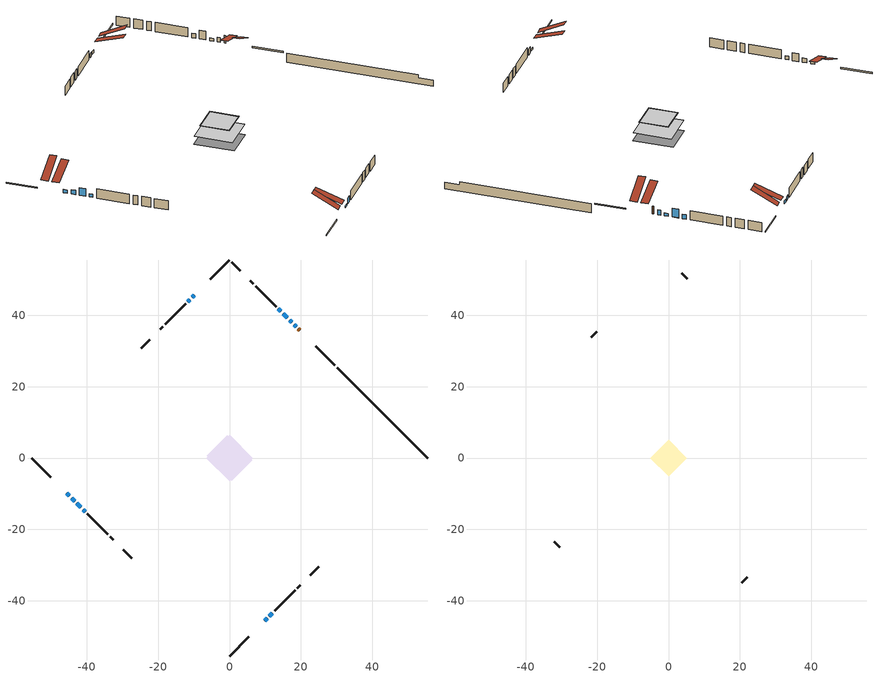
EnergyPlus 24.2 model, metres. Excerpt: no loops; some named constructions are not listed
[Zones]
conditioned space
 floor outside (Floor1 construction): -1.58,0 0,1.58 1.58,0 0,-1.58 z0.95
 floor adiabatic (AdiabaticFloorConstruction): -6.52,0 0,6.52 6.52,0 0,-6.52 z0.95
 floor foundation (Slab1 construction): -6.32,0.61 -0.61,6.32 6.32,-0.61 0.61,-6.32 z-1.49
 wall outside (RimJoist1 construction): 0,-55.47 5.37,-50.1 / -55.47,0 -50.1,-5.37 / 0,55.47 -5.37,50.1 / 29.54,25.94 24.16,31.31 z0.95:1.25
 wall outside (AdiabaticWallConstruction 1): 19.62,35.85 19.3,36.17 z0.95:2.98
 wall outside (AdiabaticWallConstruction): 18.65,36.83 18.14,37.33 z0.95:2.17; 17.49,37.99 16.82,38.65 z0.95:1.66; -9.91,45.56 -10.45,45.02 / -45.56,-9.91 -44.84,-10.63 z0.95:1.81; 9.91,-45.56 10.52,-44.95 z0.95:1.46; 16.17,39.31 15.02,40.46 z0.95:3.24; 14.36,41.11 13.69,41.78 / -44.19,-11.29 -43.42,-12.06 z0.95:2.12; -11.11,44.37 -11.65,43.83 z0.95:2.02; 11.18,-44.3 12.01,-43.47 z0.95:2.53; -42.76,-12.71 -41.68,-13.79 z0.95:2.98; -41.03,-14.45 -40.45,-15.03 z0.95:1.87
 wall outside (Wall1 construction): 12.66,-42.81 18.35,-37.12 / -39.79,-15.68 -34.1,-21.37 / -12.3,43.17 -17.99,37.48 / 13.04,42.44 7.35,48.12 z0.95:3.39
 wall outside (Wall2 construction): 19.01,-36.46 19.82,-35.65 / -33.45,-22.03 -32.63,-22.84 / -18.65,36.82 -19.46,36.01 / 6.69,48.78 5.88,49.6 z0.95:3.39
 wall outside (Wall5 construction): 22.69,-32.79 25.05,-30.43 / -29.77,-25.7 -27.41,-28.06 / -22.33,33.15 -24.69,30.79 / 3.02,52.46 0.66,54.82 z0.95:3.39
 wall foundation (FoundationWall1 construction): 30.19,25.28,-1.49 30.19,25.28,0.95 52.95,2.53,0.95 52.95,2.53,0.21 55.47,0,0.21 55.47,0,-1.49
 window (WindowConstruction 7): 18.65,36.83 18.14,37.33 z0.95:2.17
 window (WindowConstruction 8): 17.49,37.99 16.82,38.65 z0.95:1.66
 window (WindowConstruction 9): -9.91,45.56 -10.45,45.02 z0.95:1.81
 window (WindowConstruction 10): 9.91,-45.56 10.52,-44.95 z0.95:1.46
 window (WindowConstruction 11): -45.56,-9.91 -44.84,-10.63 z0.95:1.81
 window (WindowConstruction): 16.17,39.31 15.02,40.46 z0.95:3.24
 window (WindowConstruction 1): 14.36,41.11 13.7,41.78 z0.95:2.12
 window (WindowConstruction 2): -11.11,44.37 -11.65,43.83 z0.95:2.02
 window (WindowConstruction 3): 11.18,-44.29 12.01,-43.47 z0.95:2.53
 window (WindowConstruction 4): -44.19,-11.29 -43.42,-12.06 z0.95:2.12
 window (WindowConstruction 5): -42.76,-12.71 -41.68,-13.79 z0.95:2.98
 window (WindowConstruction 6): -41.02,-14.45 -40.45,-15.02 z0.95:1.86
 door (Door): 19.62,35.85 19.3,36.17 z0.95:2.98
 ceiling adiabatic (AdiabaticFloorConstruction): 0,-6.52 6.52,0 0,6.52 -6.52,0 z0.95
attic - vented
 floor to conditioned space (Floor2 construction Reversed): -4.82,0 0,4.82 4.82,0 0,-4.82 z3.39
 floor to conditioned space (Floor3 construction Reversed): -5.08,0 0,5.08 5.08,0 0,-5.08 z3.39
 wall outside (Wall3 construction): 20.48,-34.99 22.03,-33.44 / -31.97,-23.5 -30.43,-25.05 / -20.12,35.35 -21.67,33.8 / 5.22,50.25 3.67,51.8 z0.95:3.39
 roof outside (Roof1 construction): 7.3,-48.17,3.39 2.75,-43.61,6.61 1.47,-44.89,6.61 6.03,-49.45,3.39; -48.17,-7.3,3.39 -43.61,-2.75,6.61 -44.89,-1.47,6.61 -49.45,-6.03,3.39; -7.3,48.17,3.39 -2.75,43.61,6.61 -1.47,44.89,6.61 -6.03,49.45,3.39; 22.23,33.24,3.39 17.67,28.68,6.61 18.95,27.41,6.61 23.51,31.97,3.39
 roof outside (Roof2 construction): 9.26,-46.22,3.39 4.34,-41.3,5.71 3.04,-42.6,5.71 7.96,-47.51,3.39; -46.22,-9.26,3.39 -41.3,-4.34,5.71 -42.6,-3.04,5.71 -47.51,-7.96,3.39; -9.26,46.22,3.39 -4.34,41.3,5.71 -3.04,42.6,5.71 -7.96,47.51,3.39; 20.28,35.19,3.39 15.36,30.28,5.71 16.66,28.98,5.71 21.58,33.9,3.39
[Material] Roughness=Rough; Thermal Absorptance=0.9
Name | Thickness {m} | Conductivity {W/m-K} | Density {kg/m3} | Specific Heat {J/kg-K} | Solar Absorptance | Visible Absorptance
ceiling loosefill ins | 0.254 | 0.0480833 | 16.02 | 1046.75 | 0.7 | 0.7
ceiling stud and cavity | 0.1397 | 0.181134 | 65.682 | 1177.47 | 0.7 | 0.7
ceiling stud and cavity 1 | 0.1397 | 0.18365 | 65.682 | 1177.47 | 0.7 | 0.7
gypsum board | 0.0127 | 0.160291 | 801 | 837.4 | 0.6 | 0.6
[Construction]
Floor2 construction: ceiling loosefill ins, ceiling stud and cavity, gypsum board
Floor3 construction: ceiling loosefill ins, ceiling stud and cavity 1, gypsum board
[EnergyManagementSystem:Program]
water_heater_EC_adj: If WarmupFlag == 0; Set dhw_e_cons = water_heater_energy + water_heater_on_cycle_parasitic + water_heater_off_cycle_parasitic; Set water_heater_ec_adj_act = 0.0 * dhw_e_cons / 1; EndIf
[EnergyManagementSystem:ProgramCallingManager]
component_loads_program_calling_manager: EndOfZoneTimestepAfterZoneReporting; component_loads_program
fridge_schedule_program_calling_manager: BeginZoneTimestepAfterInitHeatBalance; fridge_schedule_program
furnace_supply_fan_disaggregate_program_calling_manager: EndOfSystemTimestepBeforeHVACReporting; furnace_supply_fan_disaggregate_program
infil_program_calling_manager: BeginZoneTimestepAfterInitHeatBalance; infil_program
natural_vent_program_calling_manager: BeginZoneTimestepAfterInitHeatBalance; natural_vent_program
total_airflows_program_calling_manager: EndOfZoneTimestepAfterZoneReporting; total_airflows_program
total_loads_program_calling_manager: EndOfZoneTimestepAfterZoneReporting; total_loads_program
unmet_hours_program_calling_manager: EndOfZoneTimestepBeforeZoneReporting; unmet_hours_program
water_heater_EC_adj_ProgramManager: EndOfSystemTimestepBeforeHVACReporting; water_heater_EC_adj
[EnergyManagementSystem:OutputVariable] Type of Data in Variable=Summed
Name | EMS Variable | Update Frequency | EMS Program or Subroutine | Units
furnace supply fan disaggregate htg primary | furnace_supply_fan_primary_htg | SystemTimestep | furnace_supply_fan_disaggregate_program | J
loads_htg_tot_peakload_outvar; loads_htg_tot_annual_outvar; Energy Management System Output Variable 1; Energy Management System Output Variable 45 | loads_htg_tot | ZoneTimestep | total_loads_program | J
loads_clg_tot_peakload_outvar; loads_clg_tot_annual_outvar; Energy Management System Output Variable 2; Energy Management System Output Variable 46 | loads_clg_tot | ZoneTimestep | total_loads_program | J
htg_unmet_hours_annual_outvar; Energy Management System Output Variable 3 | htg_unmet_hours | ZoneTimestep | unmet_hours_program | hr
clg_unmet_hours_annual_outvar; Energy Management System Output Variable 4 | clg_unmet_hours | ZoneTimestep | unmet_hours_program | hr
loads_htg_roofs_annual_outvar; Energy Management System Output Variable 5 | loads_htg_roofs | ZoneTimestep | component_loads_program | J
loads_htg_ceilings_annual_outvar; Energy Management System Output Variable 6 | loads_htg_ceilings | ZoneTimestep | component_loads_program | J
loads_htg_walls_annual_outvar; Energy Management System Output Variable 7 | loads_htg_walls | ZoneTimestep | component_loads_program | J
loads_htg_rim_joists_annual_outvar; Energy Management System Output Variable 8 | loads_htg_rim_joists | ZoneTimestep | component_loads_program | J
loads_htg_foundation_walls_annual_outvar; Energy Management System Output Variable 9 | loads_htg_foundation_walls | ZoneTimestep | component_loads_program | J
loads_htg_doors_annual_outvar; Energy Management System Output Variable 10 | loads_htg_doors | ZoneTimestep | component_loads_program | J
loads_htg_windows_conduction_annual_outvar; Energy Management System Output Variable 11 | loads_htg_windows_conduction | ZoneTimestep | component_loads_program | J
loads_htg_windows_solar_annual_outvar; Energy Management System Output Variable 12 | loads_htg_windows_solar | ZoneTimestep | component_loads_program | J
loads_htg_skylights_conduction_annual_outvar; Energy Management System Output Variable 13 | loads_htg_skylights_conduction | ZoneTimestep | component_loads_program | J
loads_htg_skylights_solar_annual_outvar; Energy Management System Output Variable 14 | loads_htg_skylights_solar | ZoneTimestep | component_loads_program | J
loads_htg_floors_annual_outvar; Energy Management System Output Variable 15 | loads_htg_floors | ZoneTimestep | component_loads_program | J
loads_htg_slabs_annual_outvar; Energy Management System Output Variable 16 | loads_htg_slabs | ZoneTimestep | component_loads_program | J
loads_htg_internal_mass_annual_outvar; Energy Management System Output Variable 17 | loads_htg_internal_mass | ZoneTimestep | component_loads_program | J
loads_htg_infil_annual_outvar; Energy Management System Output Variable 18 | loads_htg_infil | ZoneTimestep | component_loads_program | J
loads_htg_natvent_annual_outvar; Energy Management System Output Variable 19 | loads_htg_natvent | ZoneTimestep | component_loads_program | J
loads_htg_mechvent_annual_outvar; Energy Management System Output Variable 20 | loads_htg_mechvent | ZoneTimestep | component_loads_program | J
loads_htg_whf_annual_outvar; Energy Management System Output Variable 21 | loads_htg_whf | ZoneTimestep | component_loads_program | J
loads_htg_ducts_annual_outvar; Energy Management System Output Variable 22 | loads_htg_ducts | ZoneTimestep | component_loads_program | J
loads_htg_intgains_annual_outvar; Energy Management System Output Variable 23 | loads_htg_intgains | ZoneTimestep | component_loads_program | J
loads_htg_lighting_annual_outvar; Energy Management System Output Variable 24 | loads_htg_lighting | ZoneTimestep | component_loads_program | J
loads_clg_roofs_annual_outvar; Energy Management System Output Variable 25 | loads_clg_roofs | ZoneTimestep | component_loads_program | J
loads_clg_ceilings_annual_outvar; Energy Management System Output Variable 26 | loads_clg_ceilings | ZoneTimestep | component_loads_program | J
loads_clg_walls_annual_outvar; Energy Management System Output Variable 27 | loads_clg_walls | ZoneTimestep | component_loads_program | J
loads_clg_rim_joists_annual_outvar; Energy Management System Output Variable 28 | loads_clg_rim_joists | ZoneTimestep | component_loads_program | J
loads_clg_foundation_walls_annual_outvar; Energy Management System Output Variable 29 | loads_clg_foundation_walls | ZoneTimestep | component_loads_program | J
loads_clg_doors_annual_outvar; Energy Management System Output Variable 30 | loads_clg_doors | ZoneTimestep | component_loads_program | J
loads_clg_windows_conduction_annual_outvar; Energy Management System Output Variable 31 | loads_clg_windows_conduction | ZoneTimestep | component_loads_program | J
loads_clg_windows_solar_annual_outvar; Energy Management System Output Variable 32 | loads_clg_windows_solar | ZoneTimestep | component_loads_program | J
loads_clg_skylights_conduction_annual_outvar; Energy Management System Output Variable 33 | loads_clg_skylights_conduction | ZoneTimestep | component_loads_program | J
loads_clg_skylights_solar_annual_outvar; Energy Management System Output Variable 34 | loads_clg_skylights_solar | ZoneTimestep | component_loads_program | J
loads_clg_floors_annual_outvar; Energy Management System Output Variable 35 | loads_clg_floors | ZoneTimestep | component_loads_program | J
loads_clg_slabs_annual_outvar; Energy Management System Output Variable 36 | loads_clg_slabs | ZoneTimestep | component_loads_program | J
loads_clg_internal_mass_annual_outvar; Energy Management System Output Variable 37 | loads_clg_internal_mass | ZoneTimestep | component_loads_program | J
loads_clg_infil_annual_outvar; Energy Management System Output Variable 38 | loads_clg_infil | ZoneTimestep | component_loads_program | J
loads_clg_natvent_annual_outvar; Energy Management System Output Variable 39 | loads_clg_natvent | ZoneTimestep | component_loads_program | J
loads_clg_mechvent_annual_outvar; Energy Management System Output Variable 40 | loads_clg_mechvent | ZoneTimestep | component_loads_program | J
loads_clg_whf_annual_outvar; Energy Management System Output Variable 41 | loads_clg_whf | ZoneTimestep | component_loads_program | J
loads_clg_ducts_annual_outvar; Energy Management System Output Variable 42 | loads_clg_ducts | ZoneTimestep | component_loads_program | J
loads_clg_intgains_annual_outvar; Energy Management System Output Variable 43 | loads_clg_intgains | ZoneTimestep | component_loads_program | J
loads_clg_lighting_annual_outvar; Energy Management System Output Variable 44 | loads_clg_lighting | ZoneTimestep | component_loads_program | J
[Schedule:Day:Interval]
interior lighting schedule day: No, 01:00, 0.108182, 04:00, 0.0901515, 05:00, 0.0991667, 06:00, 0.162273, 07:00, 0.270455, 08:00, 0.342576, 10:00, 0.369621, 11:00, 0.351591, 12:00, 0.333561, 13:00, 0.324545, 14:00, 0.31553, 15:00, 0.333561, 16:00, 0.369621, 17:00, 0.450758, 18:00, 0.585985, 19:00, 0.775303, 20:00, 0.955606, 21:00, 0.991667, 22:00, 0.712197, 23:00, 0.360606, 24:00, 0.162273
interior lighting schedule day 1: No, 01:00, 0.100909, 04:00, 0.0840909, 05:00, 0.0925, 06:00, 0.151364, 07:00, 0.252273, 08:00, 0.319545, 10:00, 0.344773, 11:00, 0.327955, 12:00, 0.311136, 13:00, 0.302727, 14:00, 0.294318, 15:00, 0.311136, 16:00, 0.344773, 17:00, 0.420455, 18:00, 0.546591, 19:00, 0.723182, 20:00, 0.891364, 21:00, 0.925, 22:00, 0.664318, 23:00, 0.336364, 24:00, 0.151364
interior lighting schedule day 2: No, 01:00, 0.0927273, 04:00, 0.0772727, 05:00, 0.085, 06:00, 0.139091, 07:00, 0.231818, 08:00, 0.293636, 10:00, 0.316818, 11:00, 0.301364, 12:00, 0.285909, 13:00, 0.278182, 14:00, 0.270455, 15:00, 0.285909, 16:00, 0.316818, 17:00, 0.386364, 18:00, 0.502273, 19:00, 0.664545, 20:00, 0.819091, 21:00, 0.85, 22:00, 0.610455, 23:00, 0.309091, 24:00, 0.139091
interior lighting schedule day 3: No, 01:00, 0.0845455, 04:00, 0.0704545, 05:00, 0.0775, 06:00, 0.126818, 07:00, 0.211364, 08:00, 0.267727, 10:00, 0.288864, 11:00, 0.274773, 12:00, 0.260682, 13:00, 0.253636, 14:00, 0.246591, 15:00, 0.260682, 16:00, 0.288864, 17:00, 0.352273, 18:00, 0.457955, 19:00, 0.605909, 20:00, 0.746818, 21:00, 0.775, 22:00, 0.556591, 23:00, 0.281818, 24:00, 0.126818
interior lighting schedule day 4: No, 01:00, 0.0763636, 04:00, 0.0636364, 05:00, 0.07, 06:00, 0.114545, 07:00, 0.190909, 08:00, 0.241818, 10:00, 0.260909, 11:00, 0.248182, 12:00, 0.235455, 13:00, 0.229091, 14:00, 0.222727, 15:00, 0.235455, 16:00, 0.260909, 17:00, 0.318182, 18:00, 0.413636, 19:00, 0.547273, 20:00, 0.674545, 21:00, 0.7, 22:00, 0.502727, 23:00, 0.254545, 24:00, 0.114545
interior lighting schedule day 5: No, 01:00, 0.0727273, 04:00, 0.0606061, 05:00, 0.0666667, 06:00, 0.109091, 07:00, 0.181818, 08:00, 0.230303, 10:00, 0.248485, 11:00, 0.236364, 12:00, 0.224242, 13:00, 0.218182, 14:00, 0.212121, 15:00, 0.224242, 16:00, 0.248485, 17:00, 0.30303, 18:00, 0.393939, 19:00, 0.521212, 20:00, 0.642424, 21:00, 0.666667, 22:00, 0.478788, 23:00, 0.242424, 24:00, 0.109091
interior lighting schedule day 6: No, 01:00, 0.0745455, 04:00, 0.0621212, 05:00, 0.0683333, 06:00, 0.111818, 07:00, 0.186364, 08:00, 0.236061, 10:00, 0.254697, 11:00, 0.242273, 12:00, 0.229848, 13:00, 0.223636, 14:00, 0.217424, 15:00, 0.229848, 16:00, 0.254697, 17:00, 0.310606, 18:00, 0.403788, 19:00, 0.534242, 20:00, 0.658485, 21:00, 0.683333, 22:00, 0.490758, 23:00, 0.248485, 24:00, 0.111818
interior lighting schedule day 7: No, 01:00, 0.08, 04:00, 0.0666667, 05:00, 0.0733333, 06:00, 0.12, 07:00, 0.2, 08:00, 0.253333, 10:00, 0.273333, 11:00, 0.26, 12:00, 0.246667, 13:00, 0.24, 14:00, 0.233333, 15:00, 0.246667, 16:00, 0.273333, 17:00, 0.333333, 18:00, 0.433333, 19:00, 0.573333, 20:00, 0.706667, 21:00, 0.733333, 22:00, 0.526667, 23:00, 0.266667, 24:00, 0.12
interior lighting schedule day 8: No, 01:00, 0.0890909, 04:00, 0.0742424, 05:00, 0.0816667, 06:00, 0.133636, 07:00, 0.222727, 08:00, 0.282121, 10:00, 0.304394, 11:00, 0.289545, 12:00, 0.274697, 13:00, 0.267273, 14:00, 0.259848, 15:00, 0.274697, 16:00, 0.304394, 17:00, 0.371212, 18:00, 0.482576, 19:00, 0.638485, 20:00, 0.78697, 21:00, 0.816667, 22:00, 0.586515, 23:00, 0.29697, 24:00, 0.133636
interior lighting schedule day 9: No, 01:00, 0.0972727, 04:00, 0.0810606, 05:00, 0.0891667, 06:00, 0.145909, 07:00, 0.243182, 08:00, 0.30803, 10:00, 0.332348, 11:00, 0.316136, 12:00, 0.299924, 13:00, 0.291818, 14:00, 0.283712, 15:00, 0.299924, 16:00, 0.332348, 17:00, 0.405303, 18:00, 0.526894, 19:00, 0.697121, 20:00, 0.859242, 21:00, 0.891667, 22:00, 0.640379, 23:00, 0.324242, 24:00, 0.145909
interior lighting schedule day 10: No, 01:00, 0.105455, 04:00, 0.0878788, 05:00, 0.0966667, 06:00, 0.158182, 07:00, 0.263636, 08:00, 0.333939, 10:00, 0.360303, 11:00, 0.342727, 12:00, 0.325152, 13:00, 0.316364, 14:00, 0.307576, 15:00, 0.325152, 16:00, 0.360303, 17:00, 0.439394, 18:00, 0.571212, 19:00, 0.755758, 20:00, 0.931515, 21:00, 0.966667, 22:00, 0.694242, 23:00, 0.351515, 24:00, 0.158182
interior lighting schedule day 11: No, 01:00, 0.109091, 04:00, 0.0909091, 05:00, 0.1, 06:00, 0.163636, 07:00, 0.272727, 08:00, 0.345455, 10:00, 0.372727, 11:00, 0.354545, 12:00, 0.336364, 13:00, 0.327273, 14:00, 0.318182, 15:00, 0.336364, 16:00, 0.372727, 17:00, 0.454545, 18:00, 0.590909, 19:00, 0.781818, 20:00, 0.963636, 21:00, 1, 22:00, 0.718182, 23:00, 0.363636, 24:00, 0.163636
interior lighting schedule default day; occupants schedule default day; clothes dryer schedule default day; cooking range schedule default day; mech vent bath fan 0 schedule default day; mech vent bath fan 1 schedule default day; mech vent range fan 0 schedule default day; misc plug loads schedule default day; general water use schedule default day; clothes dryer exhaust 0 schedule default day; cooling season schedule day; cooling season schedule day 2; cooling season schedule default day; exterior lighting schedule default day; natural vent schedule default day: No, 24:00, 0
occupants schedule day: No, 05:00, 0.426829, 06:00, 0.719512, 07:00, 1, 08:00, 0.670732, 09:00, 0.329268, 14:00, 0.170732, 15:00, 0.231707, 16:00, 0.329268, 17:00, 0.5, 18:00, 0.670732, 19:00, 0.829268, 21:00, 1, 22:00, 0.853659, 23:00, 0.646341, 24:00, 0.426829
clothes dryer schedule day; clothes dryer exhaust 0 schedule day: No, 01:00, 0.123457, 02:00, 0.0740741, 03:00, 0.0493827, 04:00, 0.0246914, 05:00, 0.0493827, 06:00, 0.0740741, 07:00, 0.197531, 08:00, 0.395062, 09:00, 0.592593, 10:00, 0.839506, 11:00, 0.962963, 12:00, 1, 13:00, 0.91358, 14:00, 0.82716, 15:00, 0.716049, 16:00, 0.753086, 17:00, 0.679012, 18:00, 0.666667, 20:00, 0.62963, 21:00, 0.641975, 22:00, 0.666667, 23:00, 0.54321, 24:00, 0.296296
cooking range schedule day: No, 05:00, 0.0597015, 06:00, 0.11194, 07:00, 0.171642, 08:00, 0.291045, 11:00, 0.343284, 12:00, 0.402985, 13:00, 0.462687, 14:00, 0.343284, 15:00, 0.291045, 16:00, 0.402985, 17:00, 0.567164, 18:00, 1, 19:00, 0.850746, 20:00, 0.432836, 21:00, 0.291045, 22:00, 0.231343, 23:00, 0.171642, 24:00, 0.11194
mech vent bath fan 0 schedule day; mech vent bath fan 1 schedule day: No, 07:00, 0, 08:00, 1, 09:00, 0.2, 24:00, 0
mech vent range fan 0 schedule day: No, 18:00, 0, 19:00, 1, 20:00, 0.2, 24:00, 0
misc plug loads schedule day: No, 06:00, 0.705882, 07:00, 0.745098, 08:00, 0.803922, 15:00, 0.823529, 16:00, 0.862745, 17:00, 0.921569, 18:00, 0.980392, 19:00, 1, 20:00, 0.980392, 21:00, 0.941176, 22:00, 0.862745, 23:00, 0.784314, 24:00, 0.72549
general water use schedule day: No, 01:00, 0.315068, 03:00, 0.287671, 04:00, 0.342466, 05:00, 0.369863, 06:00, 0.520548, 07:00, 0.60274, 08:00, 0.534247, 10:00, 0.506849, 11:00, 0.465753, 14:00, 0.479452, 15:00, 0.534247, 16:00, 0.589041, 17:00, 0.69863, 18:00, 0.876712, 19:00, 0.890411, 20:00, 0.986301, 21:00, 1, 22:00, 0.863014, 23:00, 0.616438, 24:00, 0.465753
cooling season schedule day 1: No, 24:00, 1
exterior lighting schedule day: No, 01:00, 0.566667, 03:00, 0.524167, 05:00, 0.495833, 06:00, 0.5525, 07:00, 0.623333, 08:00, 0.580833, 09:00, 0.439167, 10:00, 0.354167, 12:00, 0.34, 13:00, 0.354167, 14:00, 0.396667, 15:00, 0.425, 16:00, 0.495833, 17:00, 0.623333, 18:00, 0.793333, 19:00, 0.906667, 20:00, 0.963333, 21:00, 0.991667, 22:00, 0.920833, 23:00, 0.793333, 24:00, 0.665833
exterior lighting schedule day 1: No, 01:00, 0.528571, 03:00, 0.488929, 05:00, 0.4625, 06:00, 0.515357, 07:00, 0.581429, 08:00, 0.541786, 09:00, 0.409643, 10:00, 0.330357, 12:00, 0.317143, 13:00, 0.330357, 14:00, 0.37, 15:00, 0.396429, 16:00, 0.4625, 17:00, 0.581429, 18:00, 0.74, 19:00, 0.845714, 20:00, 0.898571, 21:00, 0.925, 22:00, 0.858929, 23:00, 0.74, 24:00, 0.621071
exterior lighting schedule day 10: No, 01:00, 0.552381, 03:00, 0.510952, 05:00, 0.483333, 06:00, 0.538571, 07:00, 0.607619, 08:00, 0.56619, 09:00, 0.428095, 10:00, 0.345238, 12:00, 0.331429, 13:00, 0.345238, 14:00, 0.386667, 15:00, 0.414286, 16:00, 0.483333, 17:00, 0.607619, 18:00, 0.773333, 19:00, 0.88381, 20:00, 0.939048, 21:00, 0.966667, 22:00, 0.897619, 23:00, 0.773333, 24:00, 0.649048
exterior lighting schedule day 11: No, 01:00, 0.571429, 03:00, 0.528571, 05:00, 0.5, 06:00, 0.557143, 07:00, 0.628571, 08:00, 0.585714, 09:00, 0.442857, 10:00, 0.357143, 12:00, 0.342857, 13:00, 0.357143, 14:00, 0.4, 15:00, 0.428571, 16:00, 0.5, 17:00, 0.628571, 18:00, 0.8, 19:00, 0.914286, 20:00, 0.971429, 21:00, 1, 22:00, 0.928571, 23:00, 0.8, 24:00, 0.671429
exterior lighting schedule day 2: No, 01:00, 0.485714, 03:00, 0.449286, 05:00, 0.425, 06:00, 0.473571, 07:00, 0.534286, 08:00, 0.497857, 09:00, 0.376429, 10:00, 0.303571, 12:00, 0.291429, 13:00, 0.303571, 14:00, 0.34, 15:00, 0.364286, 16:00, 0.425, 17:00, 0.534286, 18:00, 0.68, 19:00, 0.777143, 20:00, 0.825714, 21:00, 0.85, 22:00, 0.789286, 23:00, 0.68, 24:00, 0.570714
exterior lighting schedule day 3: No, 01:00, 0.442857, 03:00, 0.409643, 05:00, 0.3875, 06:00, 0.431786, 07:00, 0.487143, 08:00, 0.453929, 09:00, 0.343214, 10:00, 0.276786, 12:00, 0.265714, 13:00, 0.276786, 14:00, 0.31, 15:00, 0.332143, 16:00, 0.3875, 17:00, 0.487143, 18:00, 0.62, 19:00, 0.708571, 20:00, 0.752857, 21:00, 0.775, 22:00, 0.719643, 23:00, 0.62, 24:00, 0.520357
exterior lighting schedule day 4: No, 01:00, 0.4, 03:00, 0.37, 05:00, 0.35, 06:00, 0.39, 07:00, 0.44, 08:00, 0.41, 09:00, 0.31, 10:00, 0.25, 12:00, 0.24, 13:00, 0.25, 14:00, 0.28, 15:00, 0.3, 16:00, 0.35, 17:00, 0.44, 18:00, 0.56, 19:00, 0.64, 20:00, 0.68, 21:00, 0.7, 22:00, 0.65, 23:00, 0.56, 24:00, 0.47
exterior lighting schedule day 5: No, 01:00, 0.380952, 03:00, 0.352381, 05:00, 0.333333, 06:00, 0.371429, 07:00, 0.419048, 08:00, 0.390476, 09:00, 0.295238, 10:00, 0.238095, 12:00, 0.228571, 13:00, 0.238095, 14:00, 0.266667, 15:00, 0.285714, 16:00, 0.333333, 17:00, 0.419048, 18:00, 0.533333, 19:00, 0.609524, 20:00, 0.647619, 21:00, 0.666667, 22:00, 0.619048, 23:00, 0.533333, 24:00, 0.447619
exterior lighting schedule day 6: No, 01:00, 0.390476, 03:00, 0.36119, 05:00, 0.341667, 06:00, 0.380714, 07:00, 0.429524, 08:00, 0.400238, 09:00, 0.302619, 10:00, 0.244048, 12:00, 0.234286, 13:00, 0.244048, 14:00, 0.273333, 15:00, 0.292857, 16:00, 0.341667, 17:00, 0.429524, 18:00, 0.546667, 19:00, 0.624762, 20:00, 0.66381, 21:00, 0.683333, 22:00, 0.634524, 23:00, 0.546667, 24:00, 0.45881
exterior lighting schedule day 7: No, 01:00, 0.419048, 03:00, 0.387619, 05:00, 0.366667, 06:00, 0.408571, 07:00, 0.460952, 08:00, 0.429524, 09:00, 0.324762, 10:00, 0.261905, 12:00, 0.251429, 13:00, 0.261905, 14:00, 0.293333, 15:00, 0.314286, 16:00, 0.366667, 17:00, 0.460952, 18:00, 0.586667, 19:00, 0.670476, 20:00, 0.712381, 21:00, 0.733333, 22:00, 0.680952, 23:00, 0.586667, 24:00, 0.492381
exterior lighting schedule day 8: No, 01:00, 0.466667, 03:00, 0.431667, 05:00, 0.408333, 06:00, 0.455, 07:00, 0.513333, 08:00, 0.478333, 09:00, 0.361667, 10:00, 0.291667, 12:00, 0.28, 13:00, 0.291667, 14:00, 0.326667, 15:00, 0.35, 16:00, 0.408333, 17:00, 0.513333, 18:00, 0.653333, 19:00, 0.746667, 20:00, 0.793333, 21:00, 0.816667, 22:00, 0.758333, 23:00, 0.653333, 24:00, 0.548333
exterior lighting schedule day 9: No, 01:00, 0.509524, 03:00, 0.47131, 05:00, 0.445833, 06:00, 0.496786, 07:00, 0.560476, 08:00, 0.522262, 09:00, 0.394881, 10:00, 0.318452, 12:00, 0.305714, 13:00, 0.318452, 14:00, 0.356667, 15:00, 0.382143, 16:00, 0.445833, 17:00, 0.560476, 18:00, 0.713333, 19:00, 0.815238, 20:00, 0.86619, 21:00, 0.891667, 22:00, 0.827976, 23:00, 0.713333, 24:00, 0.59869
[Schedule:Week:Daily]
clothes dryer exhaust 0 schedule Week Rule - Jan1-Dec31: clothes dryer exhaust 0 schedule day, clothes dryer exhaust 0 schedule day, clothes dryer exhaust 0 schedule day, clothes dryer exhaust 0 schedule day, clothes dryer exhaust 0 schedule day, clothes dryer exhaust 0 schedule day, clothes dryer exhaust 0 schedule day, clothes dryer exhaust 0 schedule default day, clothes dryer exhaust 0 schedule default day, clothes dryer exhaust 0 schedule default day, clothes dryer exhaust 0 schedule default day, clothes dryer exhaust 0 schedule default day
cooling season schedule Week Rule - Jan1-May26: cooling season schedule day, cooling season schedule day, cooling season schedule day, cooling season schedule day, cooling season schedule day, cooling season schedule day, cooling season schedule day, cooling season schedule default day, cooling season schedule default day, cooling season schedule default day, cooling season schedule default day, cooling season schedule default day
cooling season schedule Week Rule - May27-Jun2: cooling season schedule day, cooling season schedule day, cooling season schedule day, cooling season schedule day, cooling season schedule day, cooling season schedule day 1, cooling season schedule day 1, cooling season schedule default day, cooling season schedule default day, cooling season schedule default day, cooling season schedule default day, cooling season schedule default day
cooling season schedule Week Rule - Jun3-Aug25: cooling season schedule day 1, cooling season schedule day 1, cooling season schedule day 1, cooling season schedule day 1, cooling season schedule day 1, cooling season schedule day 1, cooling season schedule day 1, cooling season schedule default day, cooling season schedule default day, cooling season schedule default day, cooling season schedule default day, cooling season schedule default day
cooling season schedule Week Rule - Aug26-Sep1: cooling season schedule day 1, cooling season schedule day 1, cooling season schedule day 1, cooling season schedule day 1, cooling season schedule day 1, cooling season schedule day 1, cooling season schedule day 2, cooling season schedule default day, cooling season schedule default day, cooling season schedule default day, cooling season schedule default day, cooling season schedule default day
cooling season schedule Week Rule - Sep2-Dec31: cooling season schedule day 2, cooling season schedule day 2, cooling season schedule day 2, cooling season schedule day 2, cooling season schedule day 2, cooling season schedule day 2, cooling season schedule day 2, cooling season schedule default day, cooling season schedule default day, cooling season schedule default day, cooling season schedule default day, cooling season schedule default day
exterior lighting schedule Week Rule - Aug5-Aug25: exterior lighting schedule day 7, exterior lighting schedule day 7, exterior lighting schedule day 7, exterior lighting schedule day 7, exterior lighting schedule day 7, exterior lighting schedule day 7, exterior lighting schedule day 7, exterior lighting schedule default day, exterior lighting schedule default day, exterior lighting schedule default day, exterior lighting schedule default day, exterior lighting schedule default day
exterior lighting schedule Week Rule - Aug26-Sep1: exterior lighting schedule day 7, exterior lighting schedule day 7, exterior lighting schedule day 7, exterior lighting schedule day 7, exterior lighting schedule day 7, exterior lighting schedule day 7, exterior lighting schedule day 8, exterior lighting schedule default day, exterior lighting schedule default day, exterior lighting schedule default day, exterior lighting schedule default day, exterior lighting schedule default day
exterior lighting schedule Week Rule - Sep2-Sep29: exterior lighting schedule day 8, exterior lighting schedule day 8, exterior lighting schedule day 8, exterior lighting schedule day 8, exterior lighting schedule day 8, exterior lighting schedule day 8, exterior lighting schedule day 8, exterior lighting schedule default day, exterior lighting schedule default day, exterior lighting schedule default day, exterior lighting schedule default day, exterior lighting schedule default day
exterior lighting schedule Week Rule - Sep30-Oct6: exterior lighting schedule day 8, exterior lighting schedule day 9, exterior lighting schedule day 9, exterior lighting schedule day 9, exterior lighting schedule day 9, exterior lighting schedule day 9, exterior lighting schedule day 9, exterior lighting schedule default day, exterior lighting schedule default day, exterior lighting schedule default day, exterior lighting schedule default day, exterior lighting schedule default day
exterior lighting schedule Week Rule - Oct7-Oct27: exterior lighting schedule day 9, exterior lighting schedule day 9, exterior lighting schedule day 9, exterior lighting schedule day 9, exterior lighting schedule day 9, exterior lighting schedule day 9, exterior lighting schedule day 9, exterior lighting schedule default day, exterior lighting schedule default day, exterior lighting schedule default day, exterior lighting schedule default day, exterior lighting schedule default day
exterior lighting schedule Week Rule - Oct28-Nov3: exterior lighting schedule day 9, exterior lighting schedule day 9, exterior lighting schedule day 9, exterior lighting schedule day 9, exterior lighting schedule day 10, exterior lighting schedule day 10, exterior lighting schedule day 10, exterior lighting schedule default day, exterior lighting schedule default day, exterior lighting schedule default day, exterior lighting schedule default day, exterior lighting schedule default day
exterior lighting schedule Week Rule - Nov4-Nov24: exterior lighting schedule day 10, exterior lighting schedule day 10, exterior lighting schedule day 10, exterior lighting schedule day 10, exterior lighting schedule day 10, exterior lighting schedule day 10, exterior lighting schedule day 10, exterior lighting schedule default day, exterior lighting schedule default day, exterior lighting schedule default day, exterior lighting schedule default day, exterior lighting schedule default day
exterior lighting schedule Week Rule - Nov25-Dec1: exterior lighting schedule day 10, exterior lighting schedule day 10, exterior lighting schedule day 10, exterior lighting schedule day 10, exterior lighting schedule day 10, exterior lighting schedule day 10, exterior lighting schedule day 11, exterior lighting schedule default day, exterior lighting schedule default day, exterior lighting schedule default day, exterior lighting schedule default day, exterior lighting schedule default day
exterior lighting schedule Week Rule - Dec2-Dec31: exterior lighting schedule day 11, exterior lighting schedule day 11, exterior lighting schedule day 11, exterior lighting schedule day 11, exterior lighting schedule day 11, exterior lighting schedule day 11, exterior lighting schedule day 11, exterior lighting schedule default day, exterior lighting schedule default day, exterior lighting schedule default day, exterior lighting schedule default day, exterior lighting schedule default day
natural vent schedule Week Rule - Jan1-Dec31: natural vent schedule default day, natural vent schedule default day, natural vent schedule default day, natural vent schedule default day, natural vent schedule default day, natural vent schedule default day, natural vent schedule default day, natural vent schedule default day, natural vent schedule default day, natural vent schedule default day, natural vent schedule default day, natural vent schedule default day
[Schedule:Year]
clothes dryer exhaust 0 schedule: clothes dryer exhaust 0 schedule Week Rule - Jan1-Dec31, 1, 1, 12, 31
cooling season schedule: cooling season schedule Week Rule - Jan1-May26, 1, 1, 5, 26, cooling season schedule Week Rule - May27-Jun2, 5, 27, 6, 2, cooling season schedule Week Rule - Jun3-Aug25, 6, 3, 8, 25, cooling season schedule Week Rule - Aug26-Sep1, 8, 26, 9, 1, cooling season schedule Week Rule - Sep2-Dec31, 9, 2, 12, 31
natural vent schedule: natural vent schedule Week Rule - Jan1-Dec31, 1, 1, 12, 31
